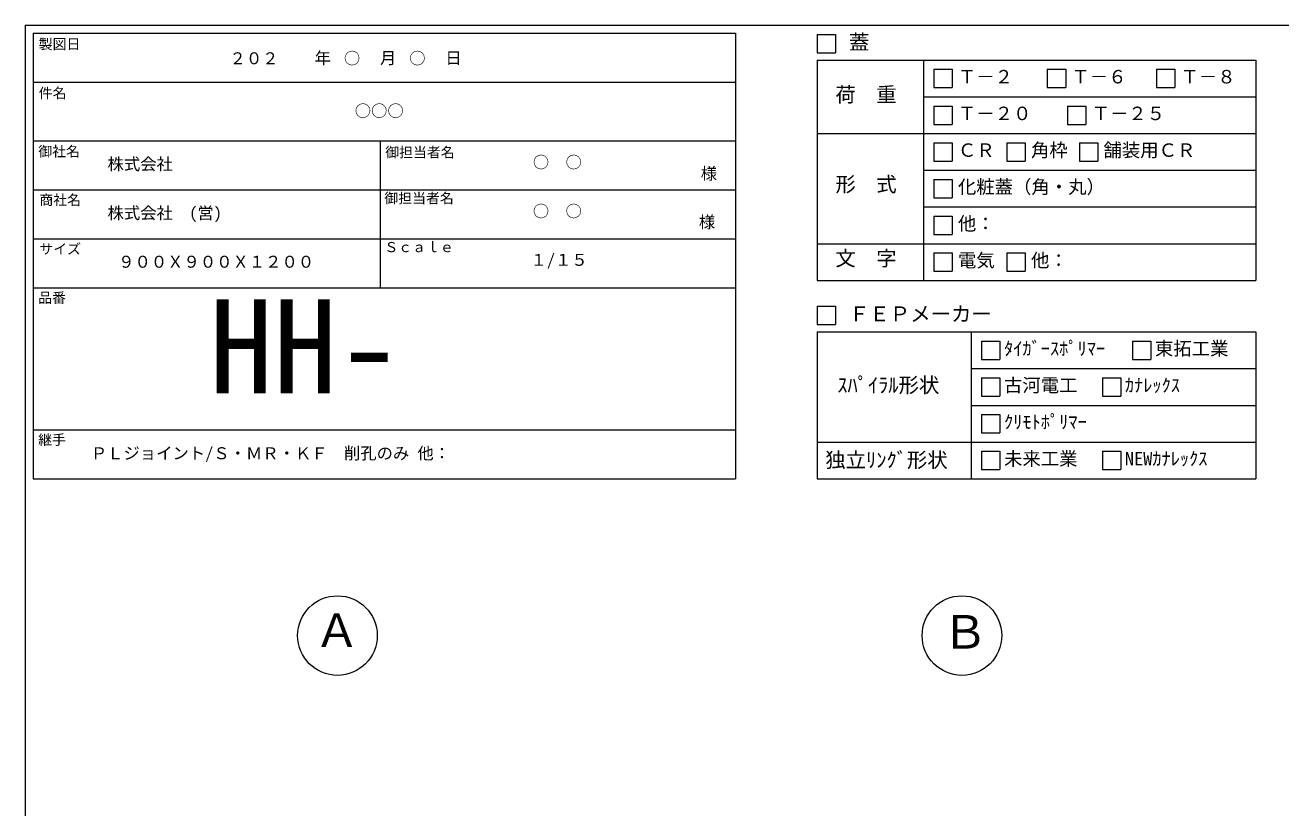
# Model space of a CAD drawing. Units: millimetres, scale not verified. Extents: x -4890 to 18490, y -2302 to 2302.
# Drawn here: x -1230 to 1846, y 384 to 2302 of the extents above; entities that cross this region are included whole.
import ezdxf
from ezdxf.enums import TextEntityAlignment as Align

# ---------------------------------------------------------------- set-up
doc = ezdxf.new("R2010")
doc.units = ezdxf.units.MM
doc.header["$LTSCALE"] = 10
doc.linetypes.add('DASHED1', pattern=[1.8, 1.2, -0.6])
for name, color, linetype, lineweight in [('0-2_waku', 7, 'Continuous', 18), ('0-3_gaikei', 7, 'Continuous', 18), ('0-4_kakure', 7, 'DASHED1', 5), ('0-D_文字１', 7, 'Continuous', 18)]:
    doc.layers.add(name, color=color, linetype=linetype, lineweight=lineweight)
doc.styles.add('ＭＳ ゴシック', font='')
doc.styles.get('ＭＳ ゴシック').set_extended_font_data('MS Gothic')

msp = doc.modelspace()

# ---------------------------------------------------------------- linework, layer by layer
at = {"layer": '0-2_waku'}
for p, q in [((-1230, 2302.15), (4890, 2302.15)), ((-1210, 2282.15), (-1210, 1190.15)), ((-1210, 2282.15), (510, 2282.15)), ((-1210, 2282.15), (-1210, 1190.15)), ((-1210, 2282.15), (510, 2282.15)), ((-1210, 2282.15), (-1210, 1190.15)), ((510, 2282.15), (510, 1190.15)), ((710, 2216.37), (1785, 2216.37)), ((710, 2216.37), (710, 1676.37)), ((970.66, 2216.37), (970.66, 1676.37)), ((1785, 2216.37), (1785, 1676.37)), ((-1210, 2162.15), (510, 2162.15)), ((-1210, 2162.15), (510, 2162.15)), ((-1210, 2162.15), (510, 2162.15)), ((-1210, 2162.15), (510, 2162.15)), ((970.66, 2126.37), (1785, 2126.37)), ((710, 2036.37), (1785, 2036.37)), ((-1210, 2018.15), (510, 2018.15)), ((-1210, 2018.15), (510, 2018.15)), ((-360, 2018.15), (-360, 1658.15)), ((970.66, 1946.37), (1785, 1946.37)), ((-1210, 1898.15), (510, 1898.15)), ((970.66, 1856.37), (1785, 1856.37)), ((-1210, 1778.15), (510, 1778.15)), ((710, 1766.37), (1785, 1766.37)), ((710, 1676.37), (1785, 1676.37)), ((-1210, 1658.15), (510, 1658.15)), ((710, 1550.15), (1785, 1550.15)), ((710, 1550.15), (710, 1190.15)), ((1087.81, 1550.15), (1087.81, 1190.15)), ((1785, 1550.15), (1785, 1190.15)), ((1087.81, 1460.15), (1785, 1460.15)), ((1087.81, 1370.15), (1785, 1370.15)), ((-1210, 1310.15), (510, 1310.15)), ((710, 1280.15), (1785, 1280.15)), ((-1210, 1190.15), (510, 1190.15)), ((710, 1190.15), (1785, 1190.15)), ((710, 1190.15), (1785, 1190.15))]:
    msp.add_line(p, q, dxfattribs=at)
msp.add_lwpolyline([(-1230, 2302.15), (-1230, -1972.85), (4890, -1972.85)], dxfattribs=at)
at = {"layer": '0-3_gaikei'}
for centre in [(-465, 805.9), (1065, 805.9)]:
    msp.add_circle(centre, 97.5, dxfattribs=at)
at = {"layer": '0-D_文字１'}
for p, q in [((710, 2279.18), (710, 2234.18)), ((710, 2234.18), (755, 2234.18)), ((995.97, 2193.87), (1040.97, 2193.87)), ((995.97, 2193.87), (995.97, 2148.87)), ((995.97, 2193.87), (995.97, 2148.87)), ((995.97, 2193.87), (1040.97, 2193.87)), ((995.97, 2193.87), (995.97, 2148.87)), ((995.97, 2193.87), (1040.97, 2193.87)), ((1040.97, 2193.87), (1040.97, 2148.87)), ((1040.97, 2193.87), (1040.97, 2148.87)), ((1040.97, 2193.87), (1040.97, 2148.87)), ((1274.05, 2193.87), (1319.05, 2193.87)), ((1274.05, 2193.87), (1274.05, 2148.87)), ((1319.05, 2193.87), (1319.05, 2148.87)), ((1541.25, 2193.87), (1586.25, 2193.87)), ((1541.25, 2193.87), (1541.25, 2148.87)), ((1586.25, 2193.87), (1586.25, 2148.87)), ((995.97, 2148.87), (1040.97, 2148.87)), ((995.97, 2148.87), (1040.97, 2148.87)), ((995.97, 2148.87), (1040.97, 2148.87)), ((1274.05, 2148.87), (1319.05, 2148.87)), ((1541.25, 2148.87), (1586.25, 2148.87)), ((995.97, 2103.87), (1040.97, 2103.87)), ((995.97, 2103.87), (995.97, 2058.87)), ((1040.97, 2103.87), (1040.97, 2058.87)), ((1323.45, 2103.87), (1368.45, 2103.87)), ((1323.45, 2103.87), (1323.45, 2058.87)), ((1368.45, 2103.87), (1368.45, 2058.87)), ((995.97, 2058.87), (1040.97, 2058.87)), ((1323.45, 2058.87), (1368.45, 2058.87)), ((995.97, 2013.87), (1040.97, 2013.87)), ((995.97, 2013.87), (995.97, 1968.87)), ((995.97, 2013.87), (995.97, 1968.87)), ((1040.97, 2013.87), (1040.97, 1968.87)), ((1040.97, 2013.87), (1040.97, 1968.87)), ((1174.96, 2013.87), (1219.96, 2013.87)), ((1174.96, 2013.87), (1174.96, 1968.87)), ((1219.96, 2013.87), (1219.96, 1968.87)), ((1352.47, 2013.87), (1397.47, 2013.87)), ((1352.47, 2013.87), (1352.47, 1968.87)), ((1397.47, 2013.87), (1397.47, 1968.87)), ((995.97, 1968.87), (1040.97, 1968.87)), ((995.97, 1968.87), (1040.97, 1968.87)), ((1174.96, 1968.87), (1219.96, 1968.87)), ((1352.47, 1968.87), (1397.47, 1968.87)), ((995.97, 1923.87), (995.97, 1878.87)), ((1040.97, 1923.87), (1040.97, 1878.87)), ((995.97, 1878.87), (1040.97, 1878.87)), ((995.97, 1833.87), (1040.97, 1833.87)), ((995.97, 1833.87), (995.97, 1788.87)), ((995.97, 1833.87), (995.97, 1788.87)), ((1040.97, 1833.87), (1040.97, 1788.87)), ((1040.97, 1833.87), (1040.97, 1788.87)), ((995.97, 1788.87), (1040.97, 1788.87)), ((995.97, 1788.87), (1040.97, 1788.87)), ((995.97, 1743.87), (995.97, 1698.87)), ((1174.96, 1743.87), (1174.96, 1698.87)), ((995.97, 1698.87), (1040.97, 1698.87)), ((1174.96, 1698.87), (1219.96, 1698.87)), ((710, 1612.96), (710, 1567.96)), ((710, 1567.96), (755, 1567.96)), ((1113.11, 1527.65), (1113.11, 1482.65)), ((1482.7, 1527.65), (1527.7, 1527.65)), ((1482.7, 1527.65), (1482.7, 1482.65)), ((1482.7, 1527.65), (1527.7, 1527.65)), ((1482.7, 1527.65), (1482.7, 1482.65)), ((1482.7, 1527.65), (1527.7, 1527.65)), ((1482.7, 1527.65), (1482.7, 1482.65)), ((1527.7, 1527.65), (1527.7, 1482.65)), ((1527.7, 1527.65), (1527.7, 1482.65)), ((1527.7, 1527.65), (1527.7, 1482.65)), ((1113.11, 1482.65), (1158.11, 1482.65)), ((1482.7, 1482.65), (1527.7, 1482.65)), ((1482.7, 1482.65), (1527.7, 1482.65)), ((1482.7, 1482.65), (1527.7, 1482.65)), ((1113.11, 1437.65), (1158.11, 1437.65)), ((1113.11, 1437.65), (1113.11, 1392.65)), ((1158.11, 1437.65), (1158.11, 1392.65)), ((1409.02, 1437.65), (1409.02, 1392.65)), ((1113.11, 1392.65), (1158.11, 1392.65)), ((1409.02, 1392.65), (1454.02, 1392.65)), ((1113.11, 1347.65), (1113.11, 1302.65)), ((1113.11, 1302.65), (1158.11, 1302.65)), ((1113.11, 1257.65), (1158.11, 1257.65)), ((1113.11, 1257.65), (1113.11, 1212.65)), ((1158.11, 1257.65), (1158.11, 1212.65)), ((1409.02, 1257.65), (1454.02, 1257.65)), ((1409.02, 1257.65), (1409.02, 1212.65)), ((1454.02, 1257.65), (1454.02, 1212.65)), ((1113.11, 1212.65), (1158.11, 1212.65)), ((1409.02, 1212.65), (1454.02, 1212.65))]:
    msp.add_line(p, q, dxfattribs=at)
for points in [[(710, 2279.18), (755, 2279.18), (755, 2234.18)], [(710, 2279.18), (755, 2279.18), (755, 2234.18)], [(995.97, 2013.87), (1040.97, 2013.87), (1040.97, 1968.87)], [(995.97, 2013.87), (995.97, 1968.87), (1040.97, 1968.87)], [(995.97, 1923.87), (1040.97, 1923.87), (1040.97, 1878.87)], [(995.97, 1833.87), (1040.97, 1833.87), (1040.97, 1788.87)], [(995.97, 1833.87), (995.97, 1788.87), (1040.97, 1788.87)], [(995.97, 1743.87), (1040.97, 1743.87), (1040.97, 1698.87)], [(1174.96, 1743.87), (1219.96, 1743.87), (1219.96, 1698.87)], [(710, 1612.96), (755, 1612.96), (755, 1567.96)], [(1113.11, 1527.65), (1158.11, 1527.65), (1158.11, 1482.65)], [(1409.02, 1437.65), (1454.02, 1437.65), (1454.02, 1392.65)], [(1113.11, 1347.65), (1158.11, 1347.65), (1158.11, 1302.65)]]:
    msp.add_lwpolyline(points, dxfattribs=at)

# ---------------------------------------------------------------- texts
at = {"layer": '0-4_kakure', "style": 'ＭＳ ゴシック'}
for s, p in [('\u3000\u3000２０２\u3000\u3000\u3000\u3000○\u3000\u3000\u3000○', (-809.17, 2197.32)), ('○○○', (-422.49, 2068.49)), ('株式会社', (-1028, 1938.23)), ('○\u3000○', (13.78, 1942.61)), ('株式会社\u3000(営)', (-1028, 1818.23)), ('○\u3000○', (13.78, 1822.61))]:
    msp.add_text(s, height=29.33, dxfattribs=at).set_placement(p, align=Align.BOTTOM_LEFT)
at = {"layer": '0-D_文字１', "style": 'ＭＳ ゴシック'}
for s, height, p in [('蓋', 36.66, (788.08, 2231.27)), ('製図日', 24.93, (-1196.73, 2235.7)), ('\u3000\u3000年\u3000\u3000\u3000月\u3000\u3000\u3000日', 29.33, (-600.69, 2198.1)), ('Ｔ－２', 32.99, (1055.11, 2149.36)), ('Ｔ－６', 32.99, (1333.19, 2149.36)), ('Ｔ－８', 32.99, (1600.4, 2149.36)), ('荷\u3000重', 36.66, (754.96, 2102.57)), ('件名', 24.93, (-1196.73, 2115.7)), ('Ｔ－２０', 32.99, (1055.11, 2059.36)), ('Ｔ－２５', 32.99, (1382.59, 2059.36)), ('御社名', 24.93, (-1197.71, 1972.7)), ('御担当者名', 24.93, (-347.8, 1970.49)), ('御担当者名', 24.93, (-347.8, 1970.49)), ('ＣＲ', 32.99, (1055.11, 1969.36)), ('角枠', 32.99, (1234.1, 1969.36)), ('舗装用ＣＲ', 32.99, (1411.61, 1969.36)), ('様', 29.33, (424.95, 1914.98)), ('形\u3000式', 36.66, (754.96, 1882.61)), ('化粧蓋（角・丸）', 32.99, (1055.11, 1879.36)), ('商社名', 24.93, (-1195.1, 1853.66)), ('御担当者名', 24.93, (-350.01, 1858.18)), ('様', 29.33, (420.46, 1796.07)), ('他：', 32.99, (1055.11, 1789.36)), ('サイズ', 24.93, (-1195.1, 1733.66)), ('Ｓｃａｌｅ', 24.93, (-350.01, 1738.18)), ('文\u3000字', 36.66, (754.96, 1701.12)), ('９００Ｘ９００Ｘ１２００', 29.33, (-1002.01, 1698.71)), ('１/１５', 29.33, (8.2, 1703.34)), ('電気', 32.99, (1055.11, 1699.36)), ('他：', 32.99, (1234.1, 1699.36)), ('品番', 24.93, (-1198.1, 1614.01)), ('HH-', 230.9, (-779.27, 1329.98)), ('ＦＥＰメーカー', 36.66, (788.08, 1565.05)), ('ﾀｲｶﾞｰｽﾎﾟﾘﾏｰ', 32.99, (1168.08, 1483.14)), ('東拓工業', 32.99, (1537.67, 1483.14)), ('ｽﾊﾟｲﾗﾙ形状', 36.66, (759.62, 1390.49)), ('古河電工', 32.99, (1168.08, 1393.14)), ('ｶﾅﾚｯｸｽ', 32.99, (1463.99, 1393.14)), ('ｸﾘﾓﾄﾎﾟﾘﾏｰ', 32.99, (1168.08, 1303.14)), ('継手', 24.93, (-1198.1, 1266.01)), ('ＰＬジョイント/Ｓ・ＭＲ・ＫＦ\u3000削孔のみ 他：', 29.33, (-1069.01, 1229.35)), ('独立ﾘﾝｸﾞ形状', 36.66, (730.08, 1207.01)), ('未来工業', 32.99, (1168.08, 1213.14)), ('NEWｶﾅﾚｯｸｽ', 32.99, (1463.99, 1213.14)), ('Ａ', 82.48, (-522.43, 752.86)), ('Ｂ', 82.48, (1016.14, 749.14))]:
    msp.add_text(s, height=height, dxfattribs=at).set_placement(p, align=Align.BOTTOM_LEFT)

doc.saveas('drawing.dxf')
